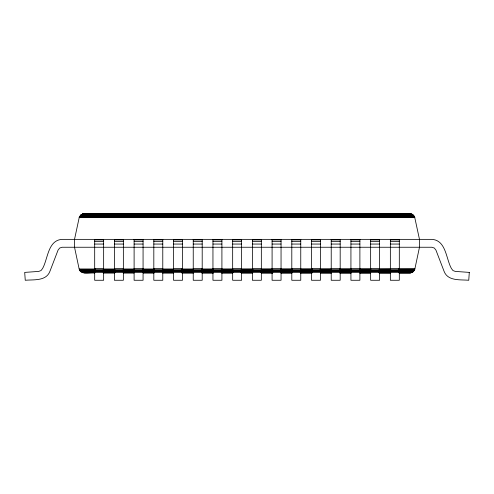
<?xml version="1.0" encoding="UTF-8"?>
<svg xmlns="http://www.w3.org/2000/svg" width="494" height="494" viewBox="0 0 494 494"><rect width="100%" height="100%" fill="white"/><g stroke="black" fill="none" stroke-linecap="round" stroke-linejoin="round"><path stroke-width="0.74" d="M399.245 272.873L410.032 272.873C412.299 272.892 414.404 271.181 414.855 268.971L419.474 247.247L419.474 239.362L414.602 216.817L412.916 214.668L410.638 213.772L83.968 213.735L81.078 214.674L79.318 217.027L74.526 239.362L74.526 247.247L79.145 268.971C81.028 275.535 90.075 272.046 94.755 272.873L83.968 272.873M79.145 217.638L414.855 217.638L79.318 217.027L414.602 216.817L79.577 216.415L414.194 216.02L80.176 215.514L413.62 215.285L81.078 214.674L412.107 214.192L82.412 213.988L410.638 213.772L410.032 213.735M94.743 269.551L79.318 269.582L94.731 269.594M103.227 269.539L114.799 269.52M123.284 269.502L134.084 269.483M143.34 269.465L154.14 269.446M162.625 269.428L173.425 269.409M181.909 269.397L193.475 269.372M201.96 269.36L213.532 269.335M221.244 269.323L232.816 269.304M241.3 269.286L252.872 269.267M261.357 269.249L272.157 269.23M280.641 269.211L292.213 269.193M300.698 269.174L312.264 269.156M319.976 269.144L331.548 269.119M340.033 269.107L350.833 269.088M360.089 269.069L370.889 269.051M94.984 270.175L79.577 270.193L95.002 270.212M103.456 270.162L115.009 270.15M123.481 270.138L134.263 270.125M142.735 270.113L153.517 270.101M162.761 270.094L173.542 270.076M182.014 270.07L193.568 270.057M202.04 270.045L212.821 270.033M221.293 270.02L232.841 270.008M241.313 269.996L252.866 269.983M261.338 269.971L272.12 269.959M280.592 269.952L292.145 269.934M300.618 269.928L312.171 269.915M320.643 269.903L331.425 269.891M339.897 269.878L350.678 269.866M359.922 269.854L370.704 269.841M379.176 269.835L390.729 269.817M114.892 271.045L103.32 271.058L114.911 271.12M123.377 271.027L134.177 271.015M142.661 271.002L154.233 270.984M162.717 270.971L173.518 270.953M182.002 270.94L193.574 270.922M202.058 270.91L212.858 270.897M221.343 270.885L232.915 270.866M241.399 270.854L252.971 270.836M261.456 270.823L272.256 270.805M280.74 270.792L292.312 270.774M300.797 270.761L311.597 270.743M320.081 270.731L330.881 270.718M340.138 270.7L350.938 270.687M360.194 270.675L370.994 270.656M379.478 270.644L390.279 270.626M398.763 270.613L414.194 270.589L398.769 270.57M81.078 271.935L94.965 271.953M115.028 271.984L103.456 271.966L115.028 271.873M123.512 271.854L134.312 271.836M142.803 271.824L153.603 271.799M162.859 271.786L173.666 271.762M182.15 271.749L193.722 271.725M201.441 271.712L213.013 271.694M221.503 271.675L233.075 271.657M241.56 271.638L252.366 271.62M260.851 271.601L272.422 271.583M280.913 271.564L292.485 271.546M300.969 271.527L311.776 271.509M320.26 271.496L331.066 271.478M340.323 271.459L351.123 271.441M359.613 271.422L370.414 271.404M378.898 271.385L390.476 271.367M82.412 213.988L411.249 213.89M81.078 214.674L412.916 214.668M94.687 239.917L103.647 239.917M114.398 239.917L123.358 239.917M134.109 239.917L143.069 239.917M153.819 239.917L162.779 239.917M173.53 239.917L182.49 239.917M193.24 239.917L202.2 239.917M212.951 239.917L221.911 239.917M232.662 239.917L241.622 239.917M252.378 239.917L261.338 239.917M272.089 239.917L281.049 239.917M291.8 239.917L300.76 239.917M311.51 239.917L320.47 239.917M331.221 239.917L340.181 239.917M350.931 239.917L359.891 239.917M370.642 239.917L379.602 239.917M390.353 239.917L399.313 239.917M94.687 241.529L103.647 241.529M114.398 241.529L123.358 241.529M134.109 241.529L143.069 241.529M153.819 241.529L162.779 241.529M173.53 241.529L182.49 241.529M193.24 241.529L202.2 241.529M212.951 241.529L221.911 241.529M232.662 241.529L241.622 241.529M252.378 241.529L261.338 241.529M272.089 241.529L281.049 241.529M291.8 241.529L300.76 241.529M311.51 241.529L320.47 241.529M331.221 241.529L340.181 241.529M350.931 241.529L359.891 241.529M370.642 241.529L379.602 241.529M390.353 241.529L399.313 241.529M94.687 244.055L103.647 244.055M114.398 244.055L123.358 244.055M134.109 244.055L143.069 244.055M153.819 244.055L162.779 244.055M173.53 244.055L182.49 244.055M193.24 244.055L202.2 244.055M212.951 244.055L221.911 244.055M232.662 244.055L241.622 244.055M252.378 244.055L261.338 244.055M272.089 244.055L281.049 244.055M291.8 244.055L300.76 244.055M311.51 244.055L320.47 244.055M331.221 244.055L340.181 244.055M350.931 244.055L359.891 244.055M370.642 244.055L379.602 244.055M390.353 244.055L399.313 244.055M94.687 268.582L103.647 268.582M114.398 268.582L123.358 268.582M134.109 268.582L143.069 268.582M153.819 268.582L162.779 268.582M173.53 268.582L182.49 268.582M193.24 268.582L202.2 268.582M212.951 268.582L221.911 268.582M232.662 268.582L241.622 268.582M252.378 268.582L261.338 268.582M272.089 268.582L281.049 268.582M291.8 268.582L300.76 268.582M311.51 268.582L320.47 268.582M331.221 268.582L340.181 268.582M350.931 268.582L359.891 268.582M370.642 268.582L379.602 268.582M390.353 268.582L399.313 268.582M79.145 268.971L95.354 268.971M103.839 268.971L114.645 268.971M123.136 268.971L133.942 268.971M143.198 268.971L154.005 268.971M162.495 268.971L173.295 268.971M181.786 268.971L193.364 268.971M201.855 268.971L213.427 268.971M221.917 268.971L232.723 268.971M241.214 268.971L252.786 268.971M261.277 268.971L272.083 268.971M280.573 268.971L292.145 268.971M300.636 268.971L312.214 268.971M320.705 268.971L331.505 268.971M339.996 268.971L350.802 268.971M360.058 268.971L370.864 268.971M94.687 269.681L103.647 269.681M114.398 269.681L123.358 269.681M134.109 269.681L143.069 269.681M153.819 269.681L162.779 269.681M173.53 269.681L182.49 269.681M193.24 269.681L202.2 269.681M212.951 269.681L232.699 269.675M232.662 269.681L241.622 269.681M252.378 269.681L261.338 269.681M272.089 269.681L281.049 269.681M291.8 269.681L300.76 269.681M311.51 269.681L320.47 269.681M331.221 269.681L340.181 269.681M350.931 269.681L359.891 269.681M370.642 269.681L379.602 269.681M390.353 269.681L399.313 269.681M94.687 270.558L103.647 270.558M114.398 270.558L123.358 270.558M134.109 270.558L143.069 270.558M153.819 270.558L162.779 270.558M173.53 270.558L182.49 270.558M193.24 270.558L202.2 270.558M212.951 270.558L221.911 270.558M232.662 270.558L241.622 270.558M252.378 270.558L261.338 270.558M272.089 270.558L281.049 270.558M291.8 270.558L300.76 270.558M311.51 270.558L320.47 270.558M331.221 270.558L340.181 270.558M350.931 270.558L359.891 270.558M370.642 270.558L379.602 270.558M390.353 270.558L399.313 270.558M94.687 271.157L103.647 271.157M114.398 271.157L123.358 271.157M134.109 271.157L143.069 271.157M153.819 271.157L173.573 271.157M173.53 271.157L182.49 271.157M193.24 271.157L202.2 271.157M221.911 271.157L202.132 271.181M232.662 271.157L241.622 271.157M252.378 271.157L261.338 271.157M272.089 271.157L281.049 271.157M291.8 271.157L300.76 271.157M311.51 271.157L320.47 271.157M331.221 271.157L340.181 271.157M350.931 271.157L359.891 271.157M370.642 271.157L379.602 271.157M390.353 271.157L399.313 271.157M94.687 271.416L103.647 271.416M114.398 271.416L123.358 271.416M134.109 271.416L143.069 271.416M153.819 271.416L162.779 271.416M173.53 271.416L182.49 271.416M193.24 271.416L202.2 271.416M212.951 271.416L221.911 271.416M232.662 271.416L241.622 271.416M252.378 271.416L261.338 271.416M272.089 271.416L281.049 271.416M291.8 271.416L300.76 271.416M311.51 271.416L320.47 271.416M331.221 271.416L340.181 271.416M350.931 271.416L359.891 271.416M370.642 271.416L379.602 271.416M390.353 271.416L399.313 271.416M103.456 271.935L115.034 271.935M123.519 271.935L134.325 271.935M142.815 271.935L153.615 271.935M162.878 271.935L173.684 271.935M182.169 271.935L193.747 271.935M201.466 271.935L213.038 271.941M221.528 271.941L233.106 271.941M241.591 271.941L252.397 271.941M260.888 271.941L272.46 271.941M280.95 271.941L292.528 271.941M300.241 271.941L311.819 271.941M320.31 271.941L331.11 271.941M340.372 271.941L351.178 271.941M359.669 271.941L370.469 271.941M378.96 271.941L390.532 271.941M399.022 271.941L412.916 271.941M94.687 272.398L103.647 272.398M114.398 272.398L123.358 272.398M134.109 272.398L143.069 272.398M153.819 272.398L162.779 272.398M173.53 272.398L182.49 272.398M193.24 272.398L202.2 272.398M212.951 272.398L221.911 272.398M232.662 272.398L241.622 272.398M252.378 272.398L261.338 272.398M272.089 272.398L281.049 272.398M291.8 272.398L300.76 272.398M311.51 272.398L320.47 272.398M331.221 272.398L340.181 272.398M350.931 272.398L359.891 272.398M370.642 272.398L379.602 272.398M390.353 272.398L399.313 272.398M82.412 272.62L94.737 272.626M103.209 272.608L114.756 272.632M134.022 272.589L123.228 272.632M143.266 272.583L154.054 272.577M162.526 272.571L173.308 272.565M181.786 272.558L193.339 272.552M201.811 272.546L213.365 272.54M221.837 272.534L232.625 272.527M241.097 272.521L252.65 272.515M261.128 272.509L272.682 272.503M281.154 272.497L291.935 272.49M300.414 272.484L311.967 272.478M320.439 272.472L331.227 272.466M340.471 272.46L351.253 272.453M359.725 272.447L370.512 272.441M378.984 272.435L390.538 272.429M154.029 272.639L143.248 272.639L154.066 272.669M162.501 272.645L173.283 272.645M181.755 272.651L193.308 272.651M201.78 272.657L213.328 272.657M221.8 272.663L232.581 272.663M241.053 272.669L252.607 272.669M261.079 272.676L272.626 272.676M281.098 272.682L291.88 272.682M300.352 272.688L311.905 272.688M320.371 272.694L331.153 272.694M340.397 272.7L351.178 272.7M359.651 272.707L370.432 272.707M378.904 272.713L390.451 272.713M398.924 272.719L411.249 272.719M143.291 272.867L154.079 272.861M181.811 272.861L193.37 272.861M201.842 272.855L213.402 272.855M221.874 272.855L232.662 272.855M241.134 272.855L252.693 272.855M261.165 272.849L272.725 272.849M281.197 272.849L291.985 272.849M300.463 272.849L312.017 272.842M320.495 272.842L331.276 272.842M339.755 272.842L351.308 272.842M359.786 272.842L370.574 272.836M379.046 272.836L390.606 272.836L379.046 272.812M143.322 272.873L154.109 272.873M181.866 272.873L193.426 272.873M201.904 272.873L213.47 272.873M221.176 272.873L232.742 272.873M241.22 272.873L252.78 272.873M261.258 272.873L272.824 272.873M280.53 272.873L292.096 272.873M300.574 272.873L312.134 272.873M320.618 272.873L331.406 272.873M339.891 272.873L350.678 272.873M359.928 272.873L370.722 272.873M379.201 272.873L390.766 272.873M103.209 269.594L114.775 269.607M123.253 269.607L134.041 269.619M143.291 269.619L154.085 269.631M162.563 269.631L173.351 269.638M181.829 269.644L193.395 269.65M201.873 269.656L213.433 269.668M241.177 269.681L252.743 269.687M261.221 269.693L272.781 269.699M280.487 269.705L292.053 269.712M300.531 269.718L312.091 269.724M320.569 269.73L331.363 269.736M339.841 269.743L350.629 269.749M359.879 269.755L370.667 269.761M379.151 269.767L390.711 269.773M103.481 270.218L115.046 270.237M123.525 270.243L134.319 270.255M142.803 270.267L153.597 270.28M162.847 270.292L173.641 270.304M182.119 270.311L193.685 270.329M202.169 270.335L212.963 270.348M221.442 270.36L233.007 270.372M241.486 270.385L253.052 270.397M260.764 270.409L272.33 270.422M280.808 270.434L292.374 270.446M300.852 270.453L311.646 270.471M320.131 270.477L330.924 270.49M340.175 270.502L350.968 270.514M360.225 270.527L371.019 270.539M379.497 270.551L390.291 270.564M123.401 271.126L134.207 271.132M142.698 271.138L153.504 271.144M182.064 271.163L193.642 271.175M221.429 271.194L233.007 271.2M241.498 271.206L252.304 271.212M260.795 271.218L272.373 271.225M280.864 271.231L292.442 271.243M300.932 271.243L311.739 271.255M320.223 271.262L331.029 271.268M340.292 271.274L351.098 271.28M359.589 271.286L370.395 271.292M378.886 271.299L390.464 271.305M123.519 271.996L134.319 272.015M142.809 272.027L153.609 272.04M162.872 272.052L173.672 272.071M182.163 272.083L193.734 272.095M201.453 272.108L213.025 272.126M221.516 272.138L233.088 272.157M241.578 272.169L252.378 272.182M260.869 272.194L272.441 272.213M280.932 272.225L292.504 272.243M300.222 272.25L311.794 272.268M320.285 272.28L331.085 272.299M340.347 272.311L351.148 272.324M359.638 272.336L370.438 272.355M378.929 272.367L390.501 272.385M162.545 272.669L173.326 272.682M181.804 272.682L193.358 272.694M201.836 272.7L213.396 272.707M221.868 272.713L232.655 272.719M241.128 272.725L252.687 272.731M261.165 272.737L272.719 272.744M281.197 272.75L291.979 272.756M300.457 272.762L312.017 272.768M320.489 272.774L331.276 272.781M339.749 272.787L351.308 272.793M359.786 272.799L370.568 272.805M399.313 239.362L399.313 280.265L390.353 280.265L390.353 239.362M379.602 239.362L379.602 280.265L370.642 280.265L370.642 239.362M359.891 239.362L359.891 280.265L350.931 280.265L350.931 239.362M340.181 239.362L340.181 280.265L331.221 280.265L331.221 239.362M320.47 239.362L320.47 280.265L311.51 280.265L311.51 239.362M300.76 239.362L300.76 280.265L291.8 280.265L291.8 239.362M281.049 239.362L281.049 280.265L272.089 280.265L272.089 239.362M261.338 239.362L261.338 280.265L252.378 280.265L252.378 239.362M241.622 239.362L241.622 280.265L232.662 280.265L232.662 239.362M221.911 239.362L221.911 280.265L212.951 280.265L212.951 239.362M202.2 239.362L202.2 280.265L193.24 280.265L193.24 239.362M182.49 239.362L182.49 280.265L173.53 280.265L173.53 239.362M162.779 239.362L162.779 280.265L153.819 280.265L153.819 239.362M143.069 239.362L143.069 280.265L134.109 280.265L134.109 239.362M123.358 239.362L123.358 280.265L114.398 280.265L114.398 239.362M117.597 213.735L117.597 214.229M117.158 213.735L117.158 214.229M115.862 213.735L115.862 214.229M113.799 213.735L113.799 214.229M111.107 213.735L111.107 214.229M107.976 213.735L107.976 214.229M104.611 213.735L104.611 214.229M103.647 239.362L103.647 280.265L94.687 280.265L94.687 239.362M101.251 213.735L101.251 214.229M98.121 213.735L98.121 214.229M95.428 213.735L95.428 214.229M93.366 213.735L93.366 214.229M92.069 213.735L92.069 214.229M91.625 213.735L91.625 214.229M469.3 272.398L468.75 280.265C460.365 279.487 447.916 281.327 444.112 271.41L435.93 250.094L434.306 248.025L431.793 247.247L62.207 247.247L59.694 248.025L58.07 250.094L49.888 271.41C46.084 281.327 33.635 279.487 25.25 280.265L24.7 272.398L38.699 271.416L41.027 270.558L42.527 268.582C47.992 259.097 47.764 240.133 62.207 239.362L431.793 239.362C446.236 240.133 446.008 259.097 451.473 268.582L452.973 270.558L455.301 271.416L469.3 272.398M390.174 269.014L379.373 269.032L390.161 268.971M414.855 268.971L398.658 268.995L414.855 268.971M414.602 269.792L399.201 269.81L414.602 269.792M94.836 271.07L80.176 271.095L94.842 271.107M413.62 271.323L398.961 271.348L413.62 271.323M412.107 272.416L399.01 272.422L412.107 272.416M114.781 272.867L103.227 272.867L114.799 272.873M134.047 272.867L123.259 272.867L134.072 272.873M173.338 272.861L162.551 272.861L173.382 272.873M410.638 272.836L399.078 272.836L410.638 272.836"/></g></svg>
